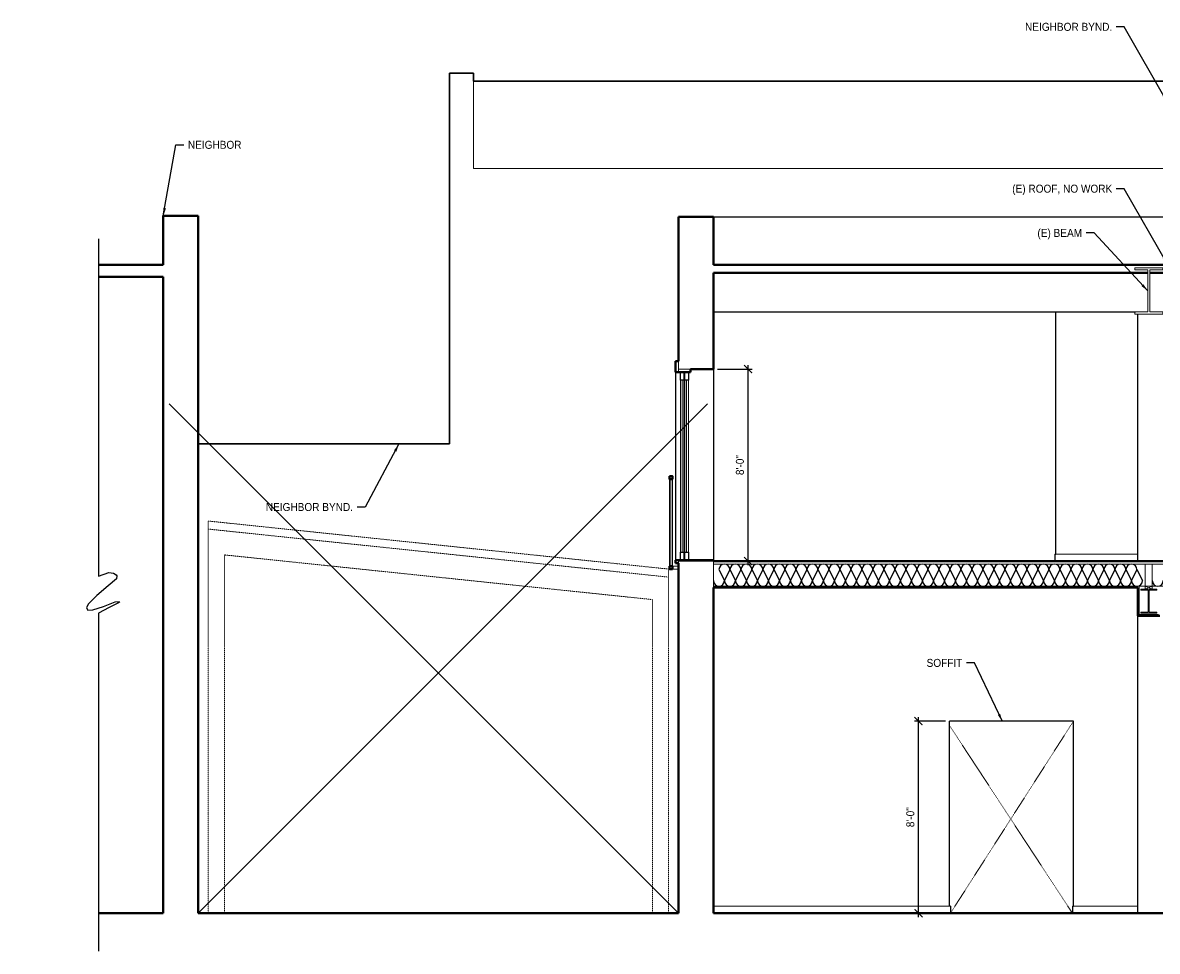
# Model space of a CAD drawing. Header units: inches. Extents: x -5536 to 8590, y -9140 to 228.
# Drawn here: x 3313 to 3880, y -4819 to -4355 of the extents above; entities that cross this region are included whole.
import ezdxf
from ezdxf import colors
from ezdxf.entities.mleader import LeaderData, LeaderLine
from ezdxf.math import Vec2, Vec3

# ---------------------------------------------------------------- set-up
doc = ezdxf.new("R2010")
doc.units = ezdxf.units.IN
doc.header["$LTSCALE"] = 0.125
doc.header["$MEASUREMENT"] = 0
doc.header["$PDMODE"] = 35
doc.header["$PDSIZE"] = -5
doc.linetypes.add('DASHED', pattern=[0.75, 0.5, -0.25])
doc.layers.get('0').update_dxf_attribs({"linetype": 'CONTINUOUS'})
doc.layers.get('Defpoints').update_dxf_attribs({"linetype": 'CONTINUOUS'})
for name, color, linetype, lineweight in [('A-DEMO', 8, 'DASHED', 15), ('A-ELEV-1', 4, 'CONTINUOUS', 35), ('A-ELEV-2', 5, 'CONTINUOUS', 25), ('A-ELEV-3', 8, 'CONTINUOUS', 15), ('A-ELEV-BYND', 9, 'DASHED', 9), ('A-ELEV-CUT', 3, 'CONTINUOUS', 50), ('A-ELEV-HTCH', 9, 'CONTINUOUS', 9), ('A-NOTE-REF', 8, 'CONTINUOUS', 15)]:
    doc.layers.add(name, color=color, linetype=linetype, lineweight=lineweight)
doc.layers.add('a-elev-insul', color=9, linetype='CONTINUOUS')
doc.layers.add('A-note-dim-1_4', color=8, linetype='CONTINUOUS')
doc.styles.add('1_4SM', font='swisse.ttf', dxfattribs={"width": 0.9, "height": 4})
doc.styles.add('ANNOT-SM', font='swisse.ttf', dxfattribs={"width": 0.9, "height": 0.078125})
doc.dimstyles.new('DIM1_4', dxfattribs={"dimtxt": 4, "dimasz": 4, "dimexe": 2, "dimexo": 2, "dimgap": 2, "dimtad": 1, "dimdec": 4, "dimzin": 11, "dimdsep": 46, "dimlunit": 4, "dimtxsty": '1_4SM', "dimblk": 'ARCHTICK', "dimblk1": 'ARCHTICK', "dimblk2": 'ARCHTICK', "dimsah": 1, "dimcen": 4, "dimdle": 2, "dimclrd": 8, "dimclre": 8, "dimclrt": 8, "dimadec": 0, "dimazin": 0, "dimtfac": 4, "dimtdec": 4, "dimtofl": 0, "dimtmove": 2, "dimatfit": 3, "dimfxl": 1, "dimfrac": 2, "dimtzin": 0, "dimarcsym": 0})
doc.dimstyles.new('DIM1_4$7', dxfattribs={"dimtxt": 4, "dimasz": 4, "dimexe": 2, "dimexo": 2, "dimgap": 2, "dimtad": 0, "dimdec": 4, "dimzin": 11, "dimdsep": 46, "dimlunit": 4, "dimtxsty": '1_4SM', "dimblk": 'ARCHTICK', "dimcen": 4, "dimdle": 2, "dimclrd": 8, "dimclre": 8, "dimclrt": 8, "dimadec": 0, "dimazin": 0, "dimtfac": 4, "dimtdec": 4, "dimtofl": 0, "dimtmove": 1, "dimatfit": 3, "dimfxl": 1, "dimfrac": 2, "dimtzin": 0, "dimarcsym": 0})

# ---------------------------------------------------------------- blocks, each defined once
blk = doc.blocks.new('E06-STUD-2B4')
at = {"layer": 'A-ELEV-3'}
blk.add_lwpolyline([(0, 0), (1.5, 0), (1.5, 3.5), (0, 3.5)], close=True, dxfattribs=at)
at = {"layer": 'A-ELEV-HTCH'}
for p, q in [((0, 3.5), (1.5, 0)), ((0, 0), (1.5, 3.5))]:
    blk.add_line(p, q, dxfattribs=at)
blk = doc.blocks.new('_ARCHTICK')
at = {"color": 0, "linetype": 'ByBlock', "const_width": 0.15}
blk.add_lwpolyline([(-0.5, -0.5), (0.5, 0.5)], dxfattribs=at)
blk = doc.blocks.new('*D19')
at = {"layer": 'A-note-dim-1_4', "color": 8, "lineweight": -2, "transparency": 16777216}
for p, q in [((3760.35, -4802), (3760.35, -4702)), ((3773.84, -4704), (3758.35, -4704)), ((3774.34, -4800), (3758.35, -4800))]:
    blk.add_line(p, q, dxfattribs=at)
at = {"layer": 'Defpoints', "color": 0, "transparency": 16777216}
for p in [(3760.35, -4704), (3775.84, -4704), (3776.34, -4800)]:
    blk.add_point(p, dxfattribs=at)
at = {"layer": 'A-note-dim-1_4', "color": 8, "lineweight": -2, "transparency": 16777216, "xscale": 4, "yscale": 4, "zscale": 4}
for p, rotation in [((3760.35, -4704), 90), ((3760.35, -4800), 270)]:
    blk.add_blockref('_ARCHTICK', p, dxfattribs=dict(at, rotation=rotation))
at = {"layer": 'A-note-dim-1_4', "color": 8, "transparency": 16777216, "insert": (3756.3, -4752), "char_height": 4, "attachment_point": 5, "rotation": 90, "style": '1_4SM'}
blk.add_mtext('8\'-0" ', dxfattribs=at)
blk = doc.blocks.new('*D20')
at = {"layer": 'A-note-dim-1_4', "color": 8, "lineweight": -2, "transparency": 16777216}
for p, q in [((3675.15, -4626), (3675.15, -4526)), ((3659.84, -4528), (3677.15, -4528)), ((3659.84, -4624), (3677.15, -4624))]:
    blk.add_line(p, q, dxfattribs=at)
at = {"layer": 'Defpoints', "color": 0, "transparency": 16777216}
for p in [(3657.84, -4528), (3675.15, -4528), (3657.84, -4624)]:
    blk.add_point(p, dxfattribs=at)
at = {"layer": 'A-note-dim-1_4', "color": 8, "lineweight": -2, "transparency": 16777216, "xscale": 4, "yscale": 4, "zscale": 4}
for p, rotation in [((3675.15, -4528), 90), ((3675.15, -4624), 270)]:
    blk.add_blockref('_ARCHTICK', p, dxfattribs=dict(at, rotation=rotation))
at = {"layer": 'A-note-dim-1_4', "color": 8, "transparency": 16777216, "insert": (3671.09, -4576), "char_height": 4, "attachment_point": 5, "rotation": 90, "style": '1_4SM'}
blk.add_mtext('8\'-0" ', dxfattribs=at)

msp = doc.modelspace()

# ---------------------------------------------------------------- linework, layer by layer
for p, q in [((3640.33694, -4800), (3385.7785, -4545.44156)), ((3400.33694, -4800), (3654.89538, -4545.44156))]:
    msp.add_line(p, q)
at = {"layer": 'A-DEMO'}
for p, q in [((3405.33694, -4800), (3405.33694, -4603.97828)), ((3635.33694, -4627.97828), (3405.33694, -4603.97828)), ((3635.33694, -4632), (3405.33694, -4608)), ((3413.33694, -4800), (3413.33694, -4620.89994)), ((3627.33694, -4643.23037), (3413.33694, -4620.89994)), ((3635.33694, -4800), (3635.33694, -4627.97828)), ((3627.33694, -4800), (3627.33694, -4643.23037))]:
    msp.add_line(p, q, dxfattribs=at)
at = {"layer": 'A-ELEV-1'}
for p, q in [((3525.96095, -4380.18108), (3525.96095, -4565.46226)), ((3525.96095, -4380.18108), (3537.96095, -4380.18108)), ((3537.96095, -4380.18108), (3537.96095, -4384.18108)), ((3537.96095, -4384.18108), (4346.33694, -4384.18108)), ((3525.96095, -4565.46226), (3400.33694, -4565.46226))]:
    msp.add_line(p, q, dxfattribs=at)
at = {"layer": 'A-ELEV-2'}
for p, q in [((3657.83674, -4452), (4340.83714, -4452)), ((3657.83674, -4499.5), (3868.93618, -4499.5)), ((3829.08674, -4620.5), (3829.08674, -4499.5)), ((3870.0077, -4624), (3870.0077, -4500.5)), ((3638.83694, -4529.5), (3638.83694, -4623.5)), ((3657.83674, -4528), (3657.83674, -4623.5)), ((3828.58674, -4620.5), (3828.58674, -4624)), ((3828.58674, -4620.5), (3829.08674, -4620.5)), ((3870.0077, -4800), (3870.0077, -4651.375)), ((3837.83674, -4704), (3775.83674, -4704)), ((3775.83674, -4796.5), (3775.83674, -4704)), ((3837.83674, -4796.5), (3837.83674, -4704)), ((3776.33674, -4796.5), (3775.83674, -4796.5)), ((3776.33674, -4796.5), (3776.33674, -4800)), ((3837.33674, -4796.5), (3837.33674, -4800)), ((3837.33674, -4796.5), (3837.83674, -4796.5))]:
    msp.add_line(p, q, dxfattribs=at)
msp.add_lwpolyline([(3350.35512, -4462.87436), (3350.35512, -4631.58608), (3355.52566, -4629.68349), (3357.88023, -4630.09686), (3359.20984, -4630.81575), (3359.59764, -4631.36926), (3359.34829, -4632.78176), (3355.30384, -4636.44052), (3349.5973, -4641.26378), (3345.19271, -4645.58747), (3344.38933, -4647.38812), (3345.16492, -4648.49515), (3347.6026, -4648.43771), (3353.00433, -4646.71625), (3358.7662, -4644.32985), (3360.73298, -4644.18972), (3360.92688, -4644.46649), (3360.09583, -4645.04873), (3355.82982, -4647.2123), (3350.35512, -4649.94098), (3350.35512, -4819.02343)], dxfattribs=at)
for points in [[(3641.33694, -4529.5), (3643.08694, -4529.5), (3643.08694, -4533.5), (3641.33694, -4533.5)], [(3643.58694, -4529.5), (3645.33694, -4529.5), (3645.33694, -4533.5), (3643.58694, -4533.5)], [(3641.33694, -4619.5), (3643.08694, -4619.5), (3643.08694, -4623.5), (3641.33694, -4623.5)], [(3643.58694, -4619.5), (3645.33694, -4619.5), (3645.33694, -4623.5), (3643.58694, -4623.5)]]:
    msp.add_lwpolyline(points, close=True, dxfattribs=at)
at = {"layer": 'A-ELEV-3'}
for p, q in [((3537.96095, -4380.18108), (3537.96095, -4427.71327)), ((3537.96095, -4427.71327), (4346.33694, -4427.71327)), ((3640.33694, -4524), (3640.33694, -4529.5)), ((3646.33694, -4528), (3640.33694, -4528)), ((3641.33694, -4529.5), (3641.33694, -4623.5)), ((3643.08694, -4529.5), (3643.08694, -4623.5)), ((3643.58694, -4529.5), (3643.58694, -4623.5)), ((3645.33694, -4529.5), (3645.33694, -4623.5)), ((3642.21194, -4533.5), (3642.21194, -4619.5)), ((3644.46194, -4533.5), (3644.46194, -4619.5)), ((3635.83694, -4581.5), (3635.83694, -4628)), ((3636.58694, -4583), (3636.58694, -4626.5)), ((3637.33694, -4581.5), (3637.33694, -4626.5)), ((3870.0077, -4620.5), (3829.08674, -4620.5)), ((3640.33694, -4628), (3635.83694, -4628)), ((3640.33694, -4626.5), (3637.33694, -4626.5)), ((3640.33694, -4625), (3640.33694, -4623.5)), ((3640.33694, -4624), (3657.83674, -4624)), ((3657.83674, -4637.125), (3657.83674, -4624)), ((3657.83674, -4625.5), (4339.33714, -4625.5)), ((3873.7577, -4636.5), (3873.7577, -4625.5)), ((3877.2577, -4636.5), (3877.2577, -4625.5)), ((3657.83674, -4636.5), (4333.71214, -4636.5)), ((3870.6327, -4650.75), (3870.6327, -4636.5)), ((3879.5077, -4638), (3871.5077, -4638)), ((3871.5077, -4638), (3871.5077, -4638.5)), ((3875.2577, -4638.5), (3871.5077, -4638.5)), ((3875.2577, -4649.5), (3875.2577, -4638.5)), ((3879.5077, -4638.5), (3875.7577, -4638.5)), ((3875.7577, -4649.5), (3875.7577, -4638.5)), ((3879.5077, -4638), (3879.5077, -4638.5)), ((3880.3827, -4650.75), (3870.6327, -4650.75)), ((3875.2577, -4649.5), (3871.5077, -4649.5)), ((3871.5077, -4650), (3871.5077, -4649.5)), ((3879.5077, -4650), (3871.5077, -4650)), ((3879.5077, -4649.5), (3875.7577, -4649.5)), ((3879.5077, -4650), (3879.5077, -4649.5)), ((3657.83674, -4796.5), (3775.83674, -4796.5)), ((3870.0077, -4796.5), (3837.83674, -4796.5))]:
    msp.add_line(p, q, dxfattribs=at)
msp.add_lwpolyline([(3875.0077, -4499.5), (3868.5077, -4499.5), (3868.5077, -4500.5), (3882.5077, -4500.5), (3882.5077, -4499.5), (3876.0077, -4499.5), (3876.0077, -4478.5), (3882.5077, -4478.5), (3882.5077, -4477.5), (3868.5077, -4477.5), (3868.5077, -4478.5), (3875.0077, -4478.5)], close=True, dxfattribs=at)
at = {"layer": 'A-ELEV-BYND'}
for p, q in [((3775.83674, -4706.12648), (3837.33674, -4800)), ((3776.33674, -4800), (3837.83674, -4704))]:
    msp.add_line(p, q, dxfattribs=at)
at = {"layer": 'A-ELEV-CUT'}
for p, q in [((3382.83714, -4476), (3382.83714, -4451.5)), ((3400.33694, -4451.5), (3382.83714, -4451.5)), ((3400.33694, -4800), (3400.33694, -4451.5)), ((3640.33694, -4524), (3640.33694, -4452)), ((3657.83674, -4452), (3640.33694, -4452)), ((3657.83674, -4476), (3657.83674, -4452)), ((3382.83714, -4476), (3350.35512, -4476)), ((3657.83674, -4476), (4340.83714, -4476)), ((3657.83674, -4528), (3657.83674, -4480)), ((3657.83674, -4480), (3875.0077, -4480)), ((3876.0077, -4480), (4096.5077, -4480)), ((3382.83714, -4482), (3350.35512, -4482)), ((3382.83714, -4800), (3382.83714, -4482)), ((3638.83694, -4529.5), (3638.83694, -4524)), ((3638.83694, -4524), (3640.33694, -4524)), ((3638.83694, -4529.5), (3646.33694, -4529.5)), ((3646.33694, -4528), (3657.83674, -4528)), ((3646.33694, -4528), (3646.33694, -4529.5)), ((3638.83694, -4625), (3638.83694, -4623.5)), ((3638.83694, -4623.5), (3657.83674, -4623.5)), ((3638.83694, -4625), (3640.33694, -4625)), ((3640.33694, -4800), (3640.33694, -4625)), ((3657.83674, -4624), (3657.83674, -4623.5)), ((3657.83674, -4624), (4339.33714, -4624)), ((3657.83674, -4800), (3657.83674, -4637.125)), ((3657.83674, -4637.125), (3870.0077, -4637.125)), ((3870.0077, -4651.375), (3870.0077, -4637.125)), ((3881.0077, -4651.375), (3870.0077, -4651.375)), ((3382.83714, -4800), (3350.35512, -4800)), ((3640.33694, -4800), (3400.33694, -4800)), ((4340.83714, -4800), (3657.83674, -4800))]:
    msp.add_line(p, q, dxfattribs=at)
for points in [[(3635.83694, -4581.5), (3637.33694, -4581.5), (3637.33694, -4583), (3635.83694, -4583)], [(3635.83694, -4626.5), (3637.33694, -4626.5), (3637.33694, -4628), (3635.83694, -4628)]]:
    msp.add_lwpolyline(points, close=True, dxfattribs=at)
at = {"layer": 'a-elev-insul'}
for p, q in [((3660.58674, -4628.25), (3663.33674, -4633.75)), ((3666.08674, -4628.25), (3663.33674, -4633.75)), ((3666.08674, -4628.25), (3668.83674, -4633.75)), ((3671.58674, -4628.25), (3668.83674, -4633.75)), ((3671.58674, -4628.25), (3674.33674, -4633.75)), ((3677.08674, -4628.25), (3674.33674, -4633.75)), ((3677.08674, -4628.25), (3679.83674, -4633.75)), ((3682.58674, -4628.25), (3679.83674, -4633.75)), ((3682.58674, -4628.25), (3685.33674, -4633.75)), ((3688.08674, -4628.25), (3685.33674, -4633.75)), ((3688.08674, -4628.25), (3690.83674, -4633.75)), ((3693.58674, -4628.25), (3690.83674, -4633.75)), ((3693.58674, -4628.25), (3696.33674, -4633.75)), ((3699.08674, -4628.25), (3696.33674, -4633.75)), ((3699.08674, -4628.25), (3701.83674, -4633.75)), ((3704.58674, -4628.25), (3701.83674, -4633.75)), ((3704.58674, -4628.25), (3707.33674, -4633.75)), ((3710.08674, -4628.25), (3707.33674, -4633.75)), ((3710.08674, -4628.25), (3712.83674, -4633.75)), ((3715.58674, -4628.25), (3712.83674, -4633.75)), ((3715.58674, -4628.25), (3718.33674, -4633.75)), ((3721.08674, -4628.25), (3718.33674, -4633.75)), ((3721.08674, -4628.25), (3723.83674, -4633.75)), ((3726.58674, -4628.25), (3723.83674, -4633.75)), ((3726.58674, -4628.25), (3729.33674, -4633.75)), ((3732.08674, -4628.25), (3729.33674, -4633.75)), ((3732.08674, -4628.25), (3734.83674, -4633.75)), ((3737.58674, -4628.25), (3734.83674, -4633.75)), ((3737.58674, -4628.25), (3740.33674, -4633.75)), ((3743.08674, -4628.25), (3740.33674, -4633.75)), ((3743.08674, -4628.25), (3745.83674, -4633.75)), ((3748.58674, -4628.25), (3745.83674, -4633.75)), ((3748.58674, -4628.25), (3751.33674, -4633.75)), ((3754.08674, -4628.25), (3751.33674, -4633.75)), ((3754.08674, -4628.25), (3756.83674, -4633.75)), ((3759.58674, -4628.25), (3756.83674, -4633.75)), ((3759.58674, -4628.25), (3762.33674, -4633.75)), ((3765.08674, -4628.25), (3762.33674, -4633.75)), ((3765.08674, -4628.25), (3767.83674, -4633.75)), ((3770.58674, -4628.25), (3767.83674, -4633.75)), ((3770.58674, -4628.25), (3773.33674, -4633.75)), ((3776.08674, -4628.25), (3773.33674, -4633.75)), ((3776.08674, -4628.25), (3778.83674, -4633.75)), ((3781.58674, -4628.25), (3778.83674, -4633.75)), ((3781.58674, -4628.25), (3784.33674, -4633.75)), ((3787.08674, -4628.25), (3784.33674, -4633.75)), ((3787.08674, -4628.25), (3789.83674, -4633.75)), ((3792.58674, -4628.25), (3789.83674, -4633.75)), ((3792.58674, -4628.25), (3795.33674, -4633.75)), ((3798.08674, -4628.25), (3795.33674, -4633.75)), ((3798.08674, -4628.25), (3800.83674, -4633.75)), ((3803.58674, -4628.25), (3800.83674, -4633.75)), ((3803.58674, -4628.25), (3806.33674, -4633.75)), ((3809.08674, -4628.25), (3806.33674, -4633.75)), ((3809.08674, -4628.25), (3811.83674, -4633.75)), ((3814.58674, -4628.25), (3811.83674, -4633.75)), ((3814.58674, -4628.25), (3817.33674, -4633.75)), ((3820.08674, -4628.25), (3817.33674, -4633.75)), ((3820.08674, -4628.25), (3822.83674, -4633.75)), ((3825.58674, -4628.25), (3822.83674, -4633.75)), ((3825.58674, -4628.25), (3828.33674, -4633.75)), ((3831.08674, -4628.25), (3828.33674, -4633.75)), ((3831.08674, -4628.25), (3833.83674, -4633.75)), ((3836.58674, -4628.25), (3833.83674, -4633.75)), ((3836.58674, -4628.25), (3839.33674, -4633.75)), ((3842.08674, -4628.25), (3839.33674, -4633.75)), ((3842.08674, -4628.25), (3844.83674, -4633.75)), ((3847.58674, -4628.25), (3844.83674, -4633.75)), ((3847.58674, -4628.25), (3850.33674, -4633.75)), ((3853.08674, -4628.25), (3850.33674, -4633.75)), ((3853.08674, -4628.25), (3855.83674, -4633.75)), ((3858.58674, -4628.25), (3855.83674, -4633.75)), ((3858.58674, -4628.25), (3861.33674, -4633.75)), ((3864.08674, -4628.25), (3861.33674, -4633.75)), ((3864.08674, -4628.25), (3866.83674, -4633.75)), ((3869.58674, -4628.25), (3866.83674, -4633.75)), ((3869.58674, -4628.25), (3872.33674, -4633.75))]:
    msp.add_line(p, q, dxfattribs=at)
for centre, start, end in [((3663.33674, -4628.25), 0, 180), ((3668.83674, -4628.25), 0, 180), ((3674.33674, -4628.25), 0, 180), ((3679.83674, -4628.25), 0, 180), ((3685.33674, -4628.25), 0, 180), ((3690.83674, -4628.25), 0, 180), ((3696.33674, -4628.25), 0, 180), ((3701.83674, -4628.25), 0, 180), ((3707.33674, -4628.25), 0, 180), ((3712.83674, -4628.25), 0, 180), ((3718.33674, -4628.25), 0, 180), ((3723.83674, -4628.25), 0, 180), ((3729.33674, -4628.25), 0, 180), ((3734.83674, -4628.25), 0, 180), ((3740.33674, -4628.25), 0, 180), ((3745.83674, -4628.25), 0, 180), ((3751.33674, -4628.25), 0, 180), ((3756.83674, -4628.25), 0, 180), ((3762.33674, -4628.25), 0, 180), ((3767.83674, -4628.25), 0, 180), ((3773.33674, -4628.25), 0, 180), ((3778.83674, -4628.25), 0, 180), ((3784.33674, -4628.25), 0, 180), ((3789.83674, -4628.25), 0, 180), ((3795.33674, -4628.25), 0, 180), ((3800.83674, -4628.25), 0, 180), ((3806.33674, -4628.25), 0, 180), ((3811.83674, -4628.25), 0, 180), ((3817.33674, -4628.25), 0, 180), ((3822.83674, -4628.25), 0, 180), ((3828.33674, -4628.25), 0, 180), ((3833.83674, -4628.25), 0, 180), ((3839.33674, -4628.25), 0, 180), ((3844.83674, -4628.25), 0, 180), ((3850.33674, -4628.25), 0, 180), ((3855.83674, -4628.25), 0, 180), ((3861.33674, -4628.25), 0, 180), ((3866.83674, -4628.25), 0, 180), ((3660.58674, -4633.75), 180, 0), ((3666.08674, -4633.75), 180, 0), ((3671.58674, -4633.75), 180, 0), ((3677.08674, -4633.75), 180, 0), ((3682.58674, -4633.75), 180, 0), ((3688.08674, -4633.75), 180, 0), ((3693.58674, -4633.75), 180, 0), ((3699.08674, -4633.75), 180, 0), ((3704.58674, -4633.75), 180, 0), ((3710.08674, -4633.75), 180, 0), ((3715.58674, -4633.75), 180, 0), ((3721.08674, -4633.75), 180, 0), ((3726.58674, -4633.75), 180, 0), ((3732.08674, -4633.75), 180, 0), ((3737.58674, -4633.75), 180, 0), ((3743.08674, -4633.75), 180, 0), ((3748.58674, -4633.75), 180, 0), ((3754.08674, -4633.75), 180, 0), ((3759.58674, -4633.75), 180, 0), ((3765.08674, -4633.75), 180, 0), ((3770.58674, -4633.75), 180, 0), ((3776.08674, -4633.75), 180, 0), ((3781.58674, -4633.75), 180, 0), ((3787.08674, -4633.75), 180, 0), ((3792.58674, -4633.75), 180, 0), ((3798.08674, -4633.75), 180, 0), ((3803.58674, -4633.75), 180, 0), ((3809.08674, -4633.75), 180, 0), ((3814.58674, -4633.75), 180, 0), ((3820.08674, -4633.75), 180, 0), ((3825.58674, -4633.75), 180, 0), ((3831.08674, -4633.75), 180, 0), ((3836.58674, -4633.75), 180, 0), ((3842.08674, -4633.75), 180, 0), ((3847.58674, -4633.75), 180, 0), ((3853.08674, -4633.75), 180, 0), ((3858.58674, -4633.75), 180, 0), ((3864.08674, -4633.75), 180, 0), ((3869.58674, -4633.75), 180, 0), ((3880.0077, -4633.75), 180, 0)]:
    msp.add_arc(centre, 2.75, start, end, dxfattribs=at)

# ---------------------------------------------------------------- block references
at = {"rotation": 90}
msp.add_blockref('E06-STUD-2B4', (3877.2577, -4638), dxfattribs=at)

# ---------------------------------------------------------------- texts
at = {"layer": 'A-note-dim-1_4', "color": 8, "char_height": 4, "style": '1_4SM'}
for s, insert, width, attachment_point in [('NEIGHBOR BYND.', (3857.22847, -4354.96698), 58.7379353, 3), ('NEIGHBOR', (3395.10822, -4413.93919), 36, 1), ('(E) ROOF, NO WORK', (3857.22847, -4435.86598), 58.7379353, 3), ('(E) BEAM', (3842.17279, -4457.97463), 58.7379353, 3), ('NEIGHBOR BYND.', (3477.66704, -4594.97125), 58.7379353, 3), ('SOFFIT', (3782.29592, -4672.88069), 58.7379353, 3)]:
    msp.add_mtext(s, dxfattribs=dict(at, insert=insert, width=width, attachment_point=attachment_point))

# ---------------------------------------------------------------- dimensions: what is measured, and where the dimension line sits
at = {"layer": 'A-note-dim-1_4'}
for base, p1, p2, picture, middle in [((3675.1476, -4528), (3657.83674, -4624), (3657.83674, -4528), '*D20', (3671.09487, -4576)), ((3760.34988, -4704), (3776.33674, -4800), (3775.83674, -4704), '*D19', (3756.29714, -4752))]:
    dim = msp.add_linear_dim(base=base, p1=p1, p2=p2, angle=90, dimstyle='DIM1_4', override={"dimpost": ' '}, dxfattribs=at)
    dim.commit()
    dim.dimension.update_dxf_attribs({"geometry": picture, "text_midpoint": middle})

# ---------------------------------------------------------------- leaders
at = {"layer": 'A-note-dim-1_4', "annotation_type": 0, "has_hookline": 1}
for points, hookline_direction, text_width in [([(3884.96259, -4395.101), (3863.22847, -4356.96698), (3859.22847, -4356.96698)], 1, 48.09736), ([(3382.83714, -4451.5), (3389.10822, -4415.93919), (3393.10822, -4415.93919)], 0, 29.08722), ([(3884.96259, -4476), (3863.22847, -4437.86598), (3859.22847, -4437.86598)], 1, 55.32901), ([(3875.0077, -4489), (3848.17279, -4459.97463), (3844.17279, -4459.97463)], 1, 24.14361), ([(3500.64674, -4565.46226), (3483.66704, -4596.97125), (3479.66704, -4596.97125)], 1, 48.09736), ([(3802.30552, -4704.19083), (3788.29592, -4674.88069), (3784.29592, -4674.88069)], 1, 18.87383)]:
    msp.add_leader(points, dimstyle='DIM1_4$7', override={"dimgap": 2, "dimtad": 0}, dxfattribs=dict(at, hookline_direction=hookline_direction, text_width=text_width))
at = {"layer": 'A-NOTE-REF'}
ml = msp.add_multileader_mtext('Standard', dxfattribs=at)
ml.set_content('WALL BEYOND', color=256, style='ANNOT-SM')
ml.set_leader_properties()
ml.build(insert=Vec2(0, 0))
ml.multileader.update_dxf_attribs({"dogleg_length": 0.09375, "arrow_head_size": 4.5, "scale": 48})
ctx = ml.context
ctx.base_point, ctx.scale, ctx.char_height, ctx.arrow_head_size, ctx.landing_gap_size, ctx.plane_origin = Vec3(2379.29191, -4442.08942), 48, 3.75, 4.5, 3, Vec3(2367.99211, -4460.26422)
notes = []
notes.append((ctx, [(0, (1, 1, 0), (2374.79191, -4442.08942), (1, 0), 4.5, [(0, [(2360.9002, -4487.86253)], 0, [])])]))
ctx.mtext.insert, ctx.mtext.width, ctx.mtext.flow_direction = Vec3(2382.29191, -4440.16498), 47.0389244, 5
ml = msp.add_multileader_mtext('Standard', dxfattribs=at)
ml.set_content('(E) DOOR', color=256, style='ANNOT-SM')
ml.set_leader_properties()
ml.build(insert=Vec2(0, 0))
ml.multileader.update_dxf_attribs({"dogleg_length": 0.09375, "arrow_head_size": 4.5, "scale": 48})
ctx = ml.context
ctx.base_point, ctx.scale, ctx.char_height, ctx.arrow_head_size, ctx.landing_gap_size, ctx.plane_origin = Vec3(2753.23604, -4644.65547), 48, 3.75, 4.5, 3, Vec3(2741.93624, -4662.83027)
notes.append((ctx, [(0, (1, 1, 0), (2748.73604, -4644.65547), (1, 0), 4.5, [(0, [(2734.84433, -4605)], 0, [])])]))
ctx.mtext.insert, ctx.mtext.width, ctx.mtext.flow_direction = Vec3(2756.23604, -4642.28731), 47.0389244, 5
for ctx, leaders in notes:
    for number, flags, end, landing, length, lines in leaders:
        leader = LeaderData()
        leader.index, (leader.has_last_leader_line, leader.has_dogleg_vector, leader.attachment_direction) = number, flags
        leader.last_leader_point, leader.dogleg_vector, leader.dogleg_length = Vec3(end), Vec3(landing), length
        for number, points, colour, breaks in lines:
            line = LeaderLine()
            line.index, line.vertices, line.color, line.breaks = number, Vec3.list(points), colors.encode_raw_color(colour), breaks
            leader.lines.append(line)
        ctx.leaders.append(leader)

doc.saveas('drawing.dxf')
